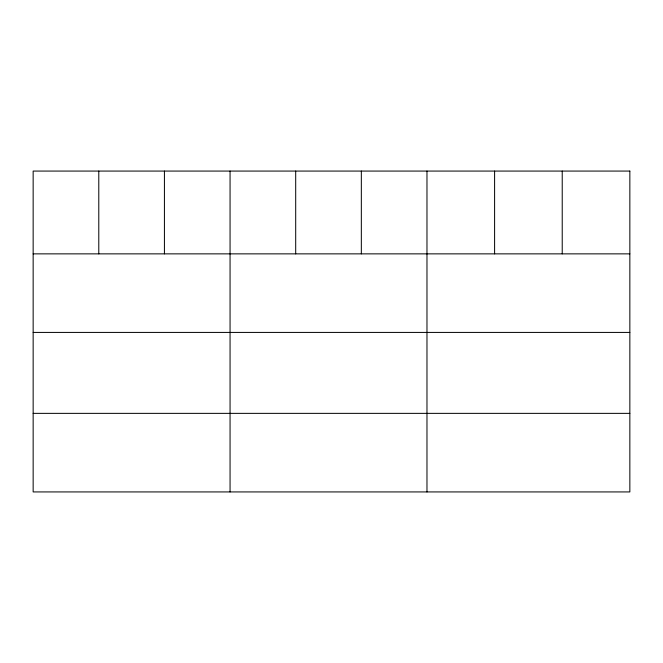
<?xml version="1.0" encoding="UTF-8"?>
<svg xmlns="http://www.w3.org/2000/svg" width="663" height="663" viewBox="0 0 663 663"><rect width="100%" height="100%" fill="white"/><g stroke="black" fill="none" stroke-linecap="round" stroke-linejoin="round"><path stroke-width="0.99" d="M33.15 253.863L629.85 253.863M33.15 332.42L629.85 332.42M33.15 413.364L629.85 413.364M562.224 171.071L562.224 253.863M494.598 171.071L494.598 253.863M426.972 171.071L426.972 491.929M361.335 171.071L361.335 253.863M295.698 171.071L295.698 253.863M230.061 171.071L230.061 491.929M164.424 171.071L164.424 253.863M98.787 171.071L98.787 253.863M629.85 171.071L33.15 171.071L33.15 491.929L629.85 491.929L629.85 171.071"/></g></svg>
